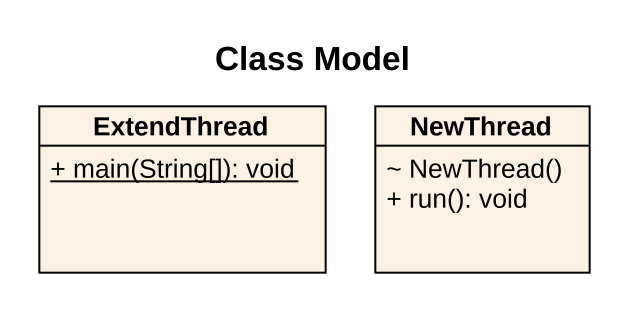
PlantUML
@startuml
title Class Model
hide circle
hide empty members
skinparam classAttributeIconSize 0
class ExtendThread {
  {static} + main(String[]): void
}
class NewThread {
  ~ NewThread()
  + run(): void
}
@enduml
